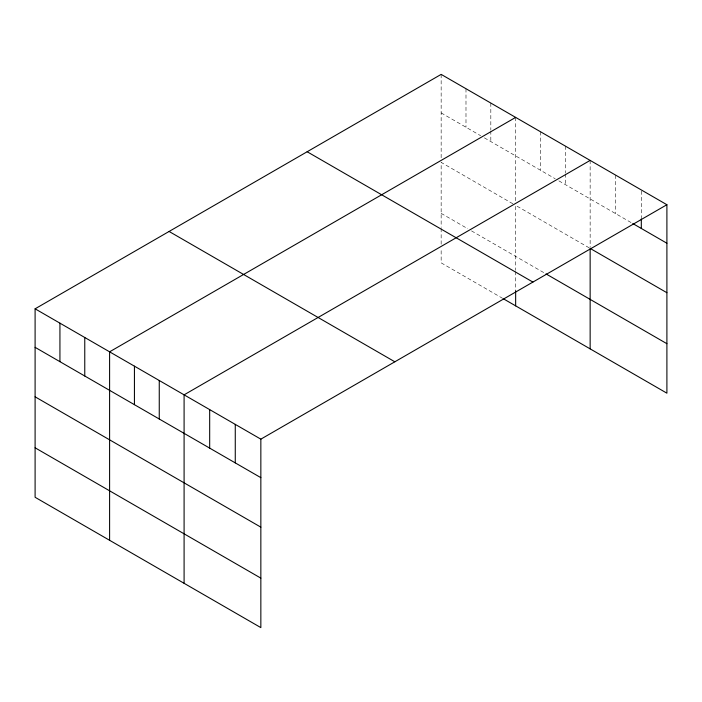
<?xml version="1.0" encoding="UTF-8"?>
<svg xmlns="http://www.w3.org/2000/svg" width="702" height="702" viewBox="0 0 702 702"><rect width="100%" height="100%" fill="white"/><g stroke="black" fill="none" stroke-linecap="round" stroke-linejoin="round"><path stroke-width="0.53" stroke-dasharray="3.51 2.63" d="M441.154 112.899L480.703 135.732M484.38 137.855L555.194 178.738M558.88 180.862L631.835 222.99M512.89 203.799L441.154 162.381L441.154 227.351M589.224 247.867L515.645 205.388L515.645 270.358M441.154 213.364L467.822 228.764M471.507 230.888L545.077 273.368M502.772 298.42L441.154 262.846L441.154 248.859M641.312 191.023L641.312 217.76M615.733 175.175L615.733 213.689M590.145 160.407L590.145 247.323M565.312 146.069L565.312 172.815M565.312 173.885L565.312 184.582M540.479 131.73L540.479 170.244M515.645 117.401L515.645 202.167M515.645 271.437L515.645 290.795M490.821 103.062L490.821 129.8M490.821 130.87L490.821 141.567M465.988 88.724L465.988 127.229M441.154 74.386L441.154 159.152M441.154 228.422L441.154 244.559"/><path stroke-width="1.05" d="M35.1 308.819L260.846 439.154L260.846 627.614L35.1 497.279L35.1 308.819L441.154 74.386L666.9 204.721L666.9 393.181L503.694 298.955M515.645 117.401L109.6 351.825L109.6 540.286M590.145 160.407L184.091 394.84L184.091 583.301M260.846 439.154L666.9 204.721M632.783 223.534L666.9 243.234M666.9 292.716L590.145 248.403L590.145 348.868M545.998 273.894L666.9 343.699M307.151 151.746L532.906 282.081M169.094 231.458L394.849 361.793M35.1 347.332L260.846 477.658M35.1 396.814L260.846 527.149M35.1 447.797L260.846 578.132M641.312 218.831L641.312 228.457M515.645 290.795L515.645 305.861M235.267 424.385L235.267 462.89M209.679 409.608L209.679 448.122M159.257 380.502L159.257 419.015M134.433 366.163L134.433 404.677M84.766 337.495L84.766 376M59.933 323.157L59.933 361.662"/></g></svg>
